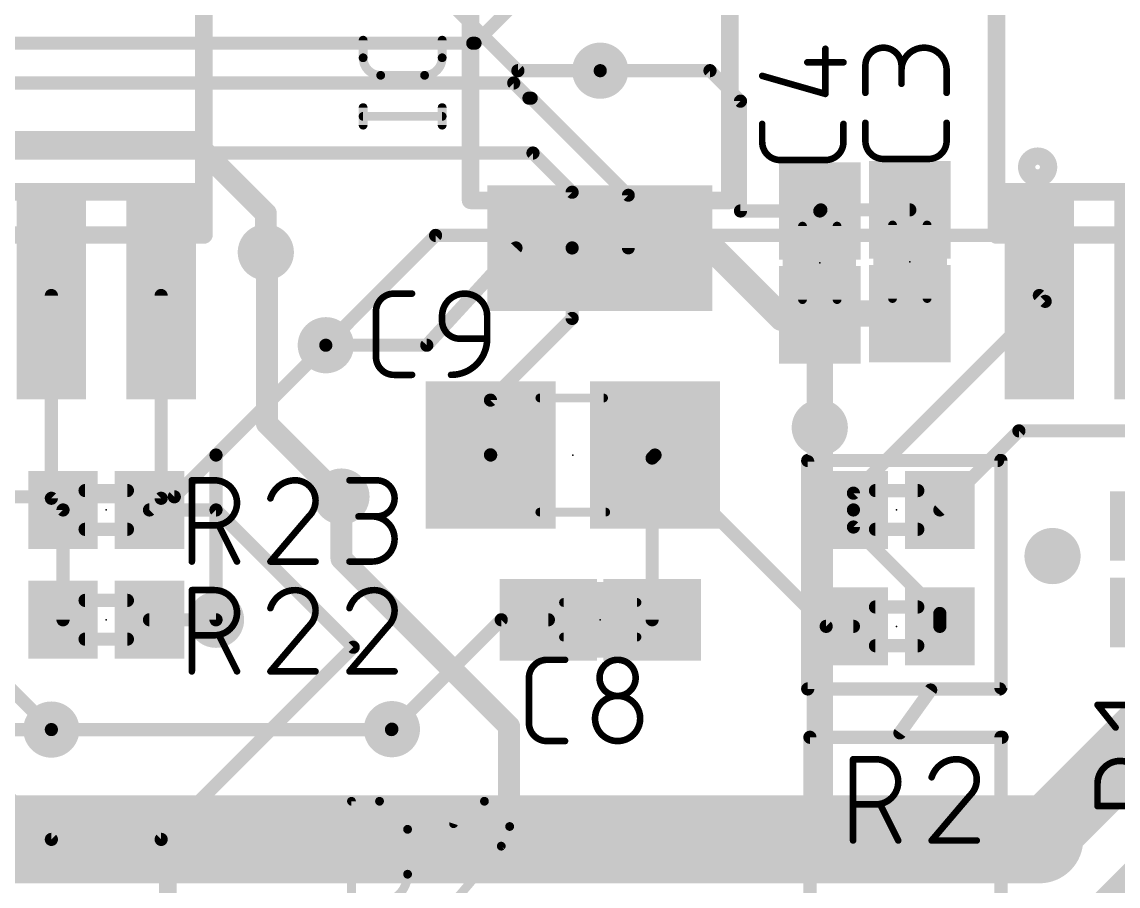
# Model space of a CAD drawing. Extents: x -2.3 to 95.2, y -2.6 to 57.4.
# Drawn here: x 27.6 to 40.28, y 5.81 to 15.8 of the extents above; entities that cross this region are included whole.
import ezdxf

# ---------------------------------------------------------------- set-up
doc = ezdxf.new("R2010")
doc.units = 0
for name, color, linetype in [('1', 12, 'CONTINUOUS'), ('16', 132, 'CONTINUOUS'), ('18', 110, 'CONTINUOUS'), ('21', 253, 'CONTINUOUS'), ('23', 53, 'CONTINUOUS'), ('25', 253, 'CONTINUOUS'), ('29', 253, 'CONTINUOUS'), ('51', 253, 'CONTINUOUS')]:
    doc.layers.add(name, color=color, linetype=linetype)

# ---------------------------------------------------------------- blocks, each defined once
blk = doc.blocks.new('RECT')
blk.add_solid([(-0.5, -0.5), (0.5, -0.5), (-0.5, 0.5), (0.5, 0.5)])
blk = doc.blocks.new('ROUNDV')
at = {"const_width": 0.5}
blk.add_lwpolyline([(0, -0.25, 1), (0, 0.25, 1), (0, -0.25)], format="xyb", dxfattribs=at)

msp = doc.modelspace()

# ---------------------------------------------------------------- linework, layer by layer
at = {"layer": '1'}
for points, const_width in [([(32.8421, 15.5575), (33.965, 16.6804)], 0.15), ([(19.685, 15.5575), (32.8141, 15.5575)], 0.1524), ([(32.8141, 15.5575), (32.8421, 15.5575)], 0.15), ([(34.29, 15.24), (35.56, 15.24)], 0.1524), ([(35.56, 15.24), (35.9125, 14.8875)], 0.1524), ([(33.2891, 15.0975), (20.1775, 15.0975)], 0.1524), ([(33.2891, 15.0975), (33.4641, 14.9225)], 0.1524), ([(33.4641, 14.9225), (33.4921, 14.9225)], 0.15), ([(33.4921, 14.9225), (34.615, 13.7996)], 0.15), ([(35.9125, 14.8875), (35.9125, 13.6175)], 0.1524), ([(33.5118, 14.2875), (26.9875, 14.2875)], 0.1524), ([(33.965, 13.8343), (33.5118, 14.2875)], 0.1524), ([(33.965, 13.19), (33.965, 13.8343)], 0.1524), ([(34.615, 13.7996), (34.615, 13.19)], 0.15), ([(36.83, 13.6175), (36.8427, 13.6302)], 0.1524), ([(36.8427, 13.6302), (37.8714, 13.6302)], 0.1524), ([(35.9125, 13.6175), (36.83, 13.6175)], 0.1524), ([(35.265, 13.19), (35.5825, 13.19)], 0.3048), ([(36.39, 12.3825), (35.5825, 13.19)], 0.3048), ([(30.4211, 13.1398), (30.434, 13.1269)], 0.254), ([(30.434, 13.1269), (30.434, 11.1579)], 0.254), ([(33.315, 13.19), (32.2834, 12.065)], 0.1524), ([(33.965, 13.19), (33.965, 12.375)], 0.1524), ([(27.94, 10.295), (27.94, 12.64)], 0.1524), ([(29.21, 12.64), (29.21, 10.295)], 0.1524), ([(39.4375, 12.5725), (39.37, 12.64)], 0.1524), ([(36.795, 12.3825), (36.83, 12.4175)], 0.3048), ([(36.83, 12.4175), (36.8427, 12.4302)], 0.3048), ([(36.83, 12.4175), (36.83, 11.1125)], 0.3048), ([(36.8427, 12.4302), (37.8714, 12.4302)], 0.3048), ([(37.219, 10.354), (39.4375, 12.5725)], 0.1524), ([(33.965, 12.375), (33.02, 11.43)], 0.1524), ([(36.39, 12.3825), (36.795, 12.3825)], 0.3048), ([(32.2834, 12.065), (31.115, 12.065)], 0.1524), ([(33.02, 11.43), (33.02, 10.7975)], 0.1524), ([(31.2771, 10.3148), (30.434, 11.1579)], 0.254), ([(38.219, 10.16), (39.1334, 11.0744)], 0.1524), ([(39.1334, 11.0744), (40.64, 11.0744)], 0.1524), ([(33.02, 10.7975), (33.0225, 10.795)], 0.1524), ([(34.89, 10.76), (34.9237, 10.7938)], 0.1524), ([(34.89, 8.89), (34.89, 10.76)], 0.1524), ([(34.9237, 10.7938), (34.9225, 10.795)], 0.1524), ([(36.9037, 8.8138), (34.9237, 10.7938)], 0.1524), ([(31.2961, 10.3148), (31.2771, 10.3148)], 0.254), ([(37.219, 10.16), (37.219, 10.354)], 0.1524), ([(28.075, 10.16), (27.94, 10.295)], 0.1524), ([(29.21, 10.295), (29.075, 10.16)], 0.1524), ([(28.075, 8.89), (28.075, 10.16)], 0.1524), ([(29.075, 10.16), (29.845, 10.16)], 0.1524), ([(29.845, 10.16), (31.4325, 8.5725)], 0.1524), ([(37.219, 9.9626), (37.219, 10.16)], 0.1524), ([(38.219, 8.9626), (37.219, 9.9626)], 0.1524), ([(38.219, 8.8138), (38.219, 8.9626)], 0.1524), ([(29.075, 8.89), (29.845, 8.89)], 0.1524), ([(31.8796, 7.6248), (33.1448, 8.89)], 0.1524), ([(33.1448, 8.89), (33.69, 8.89)], 0.1524), ([(37.219, 8.8138), (36.9037, 8.8138)], 0.1524), ([(31.4325, 8.5725), (29.21, 6.35)], 0.1524), ([(27.94, 6.35), (26.7462, 7.5438)], 0.1524), ([(27.94, 7.62), (27.305, 7.62)], 0.1524), ([(29.21, 6.35), (27.94, 6.35)], 0.1524)]:
    msp.add_lwpolyline(points, dxfattribs=dict(at, const_width=const_width))
for points, const_width in [([(32.8141, 15.595, 1), (32.8141, 15.52)], 0.075), ([(32.8156, 15.584, 1), (32.8686, 15.531)], 0.075), ([(32.8141, 15.5194, 1), (32.8141, 15.5956)], 0.0762), ([(32.8421, 15.52, 1), (32.8421, 15.595)], 0.075), ([(34.29, 15.2781, 1), (34.29, 15.2019)], 0.0762), ([(35.5869, 15.2669, 1), (35.5331, 15.2131)], 0.0762), ([(35.56, 15.2019, 1), (35.56, 15.2781)], 0.0762), ([(33.3161, 15.1244, 1), (33.2622, 15.0706)], 0.0762), ([(33.2891, 15.0594, 1), (33.2891, 15.1356)], 0.0762), ([(33.4641, 14.96, 1), (33.4641, 14.885)], 0.075), ([(33.4372, 14.8956, 1), (33.4911, 14.9494)], 0.0762), ([(33.5186, 14.949, 1), (33.4656, 14.896)], 0.075), ([(33.4921, 14.885, 1), (33.4921, 14.96)], 0.075), ([(35.9506, 14.8875, 1), (35.8744, 14.8875)], 0.0762), ([(35.8856, 14.8606, 1), (35.9394, 14.9144)], 0.0762), ([(33.5388, 14.3144, 1), (33.4849, 14.2606)], 0.0762), ([(33.5118, 14.2494, 1), (33.5118, 14.3256)], 0.0762), ([(34.0031, 13.8343, 1), (33.9269, 13.8343)], 0.0762), ([(33.9381, 13.8074, 1), (33.9919, 13.8613)], 0.0762), ([(34.6525, 13.7996, 1), (34.5775, 13.7996)], 0.075), ([(34.5885, 13.7731, 1), (34.6415, 13.8261)], 0.075), ([(36.8427, 13.6683, 1), (36.8427, 13.5921)], 0.0762), ([(36.8696, 13.6033, 1), (36.8158, 13.6571)], 0.0762), ([(37.8714, 13.5921, 1), (37.8714, 13.6683)], 0.0762), ([(35.9125, 13.6556, 1), (35.9125, 13.5794)], 0.0762), ([(35.8744, 13.6175, 1), (35.9506, 13.6175)], 0.0762), ([(36.8031, 13.6444, 1), (36.8569, 13.5906)], 0.0762), ([(36.83, 13.5794, 1), (36.83, 13.6556)], 0.0762), ([(35.265, 13.2662, 1), (35.265, 13.1138)], 0.1524), ([(35.6364, 13.2439, 1), (35.5286, 13.1361)], 0.1524), ([(35.5825, 13.1138, 1), (35.5825, 13.2662)], 0.1524), ([(30.466, 13.1847, 1), (30.3762, 13.0949)], 0.127), ([(30.4975, 13.1269, 1), (30.3705, 13.1269)], 0.127), ([(30.3891, 13.082, 1), (30.4789, 13.1718)], 0.127), ([(33.3431, 13.1643, 1), (33.2869, 13.2157)], 0.0762), ([(34.0031, 13.19, 1), (33.9269, 13.19)], 0.0762), ([(33.9269, 13.19, 1), (34.0031, 13.19)], 0.0762), ([(34.5775, 13.19, 1), (34.6525, 13.19)], 0.075), ([(27.9781, 12.64, 1), (27.9019, 12.64)], 0.0762), ([(29.2481, 12.64, 1), (29.1719, 12.64)], 0.0762), ([(39.3969, 12.6669, 1), (39.3431, 12.6131)], 0.0762), ([(36.9062, 12.4175, 1), (36.7538, 12.4175)], 0.1524), ([(36.8427, 12.5064, 1), (36.8427, 12.354)], 0.1524), ([(36.8839, 12.3636, 1), (36.7761, 12.4714)], 0.1524), ([(36.8966, 12.3763, 1), (36.7888, 12.4841)], 0.1524), ([(37.8714, 12.354, 1), (37.8714, 12.5064)], 0.1524), ([(39.4644, 12.5456, 1), (39.4106, 12.5994)], 0.0762), ([(39.4106, 12.5456, 1), (39.4644, 12.5994)], 0.0762), ([(33.9919, 12.3481, 1), (33.9381, 12.4019)], 0.0762), ([(36.39, 12.4587, 1), (36.39, 12.3063)], 0.1524), ([(36.3361, 12.3286, 1), (36.4439, 12.4364)], 0.1524), ([(36.7411, 12.4364, 1), (36.8489, 12.3286)], 0.1524), ([(36.7761, 12.4714, 1), (36.8839, 12.3636)], 0.1524), ([(36.795, 12.3063, 1), (36.795, 12.4587)], 0.1524), ([(33.9269, 12.375, 1), (34.0031, 12.375)], 0.0762), ([(31.115, 12.1031, 1), (31.115, 12.0269)], 0.0762), ([(32.2553, 12.0907, 1), (32.3115, 12.0393)], 0.0762), ([(32.2834, 12.0269, 1), (32.2834, 12.1031)], 0.0762), ([(33.0581, 11.43, 1), (32.9819, 11.43)], 0.0762), ([(32.9931, 11.4569, 1), (33.0469, 11.4031)], 0.0762), ([(30.4789, 11.2028, 1), (30.3891, 11.113)], 0.127), ([(30.3705, 11.1579, 1), (30.4975, 11.1579)], 0.127), ([(36.7538, 11.1125, 1), (36.9062, 11.1125)], 0.1524), ([(39.1334, 11.1125, 1), (39.1334, 11.0363)], 0.0762), ([(39.1603, 11.0475, 1), (39.1065, 11.1013)], 0.0762), ([(32.9819, 10.7975, 1), (33.0581, 10.7975)], 0.0762), ([(33.0469, 10.8244, 1), (32.9931, 10.7706)], 0.0762), ([(32.9956, 10.7681, 1), (33.0494, 10.8219)], 0.0762), ([(34.9281, 10.76, 1), (34.8519, 10.76)], 0.0762), ([(34.8631, 10.7869, 1), (34.9169, 10.7331)], 0.0762), ([(34.9494, 10.8219, 1), (34.8956, 10.7681)], 0.0762), ([(34.9507, 10.8207, 1), (34.8968, 10.7668)], 0.0762), ([(34.9507, 10.7668, 1), (34.8968, 10.8207)], 0.0762), ([(34.8968, 10.7668, 1), (34.9507, 10.8207)], 0.0762), ([(31.2771, 10.3783, 1), (31.2771, 10.2513)], 0.127), ([(31.2322, 10.2699, 1), (31.322, 10.3597)], 0.127), ([(31.2961, 10.2513, 1), (31.2961, 10.3783)], 0.127), ([(37.2571, 10.354, 1), (37.1809, 10.354)], 0.0762), ([(37.1921, 10.3809, 1), (37.2459, 10.3271)], 0.0762), ([(27.9019, 10.295, 1), (27.9781, 10.295)], 0.0762), ([(27.9669, 10.3219, 1), (27.9131, 10.2681)], 0.0762), ([(29.1719, 10.295, 1), (29.2481, 10.295)], 0.0762), ([(29.2369, 10.2681, 1), (29.1831, 10.3219)], 0.0762), ([(28.1131, 10.16, 1), (28.0369, 10.16)], 0.0762), ([(28.0481, 10.1331, 1), (28.1019, 10.1869)], 0.0762), ([(29.075, 10.1981, 1), (29.075, 10.1219)], 0.0762), ([(29.0481, 10.1869, 1), (29.1019, 10.1331)], 0.0762), ([(29.8719, 10.1869, 1), (29.8181, 10.1331)], 0.0762), ([(29.845, 10.1219, 1), (29.845, 10.1981)], 0.0762), ([(37.2571, 10.16, 1), (37.1809, 10.16)], 0.0762), ([(37.1809, 10.16, 1), (37.2571, 10.16)], 0.0762), ([(38.1921, 10.1869, 1), (38.2459, 10.1331)], 0.0762), ([(37.2459, 9.9895, 1), (37.1921, 9.9356)], 0.0762), ([(37.1809, 9.9626, 1), (37.2571, 9.9626)], 0.0762), ([(38.2571, 8.9626, 1), (38.1809, 8.9626)], 0.0762), ([(38.1921, 8.9356, 1), (38.2459, 8.9895)], 0.0762), ([(28.0369, 8.89, 1), (28.1131, 8.89)], 0.0762), ([(29.075, 8.9281, 1), (29.075, 8.8519)], 0.0762), ([(29.845, 8.8519, 1), (29.845, 8.9281)], 0.0762), ([(33.1448, 8.9281, 1), (33.1448, 8.8519)], 0.0762), ([(33.1717, 8.8631, 1), (33.1178, 8.9169)], 0.0762), ([(33.69, 8.8519, 1), (33.69, 8.9281)], 0.0762), ([(34.8519, 8.89, 1), (34.9281, 8.89)], 0.0762), ([(36.9037, 8.8519, 1), (36.9037, 8.7757)], 0.0762), ([(36.8768, 8.7869, 1), (36.9306, 8.8407)], 0.0762), ([(37.219, 8.7757, 1), (37.219, 8.8519)], 0.0762), ([(38.1809, 8.8138, 1), (38.2571, 8.8138)], 0.0762), ([(31.4594, 8.5456, 1), (31.4056, 8.5994)], 0.0762), ([(31.4056, 8.5456, 1), (31.4594, 8.5994)], 0.0762), ([(27.94, 7.5819, 1), (27.94, 7.6581)], 0.0762), ([(31.8526, 7.6517, 1), (31.9065, 7.5979)], 0.0762), ([(27.94, 6.3881, 1), (27.94, 6.3119)], 0.0762), ([(27.9131, 6.3231, 1), (27.9669, 6.3769)], 0.0762), ([(29.1831, 6.3769, 1), (29.2369, 6.3231)], 0.0762), ([(29.21, 6.3119, 1), (29.21, 6.3881)], 0.0762)]:
    msp.add_lwpolyline(points, format="xyb", dxfattribs=dict(at, const_width=const_width))
at = {"layer": '16'}
for points, const_width in [([(33.3375, 15.24), (31.75, 16.8275)], 0.1524), ([(34.29, 15.24), (33.3375, 15.24)], 0.1524), ([(25.3961, 14.4148), (29.5961, 14.4148)], 0.254), ([(30.4211, 13.5898), (29.5961, 14.4148)], 0.254), ([(30.4211, 13.5898), (30.4211, 13.1398)], 0.254), ([(31.115, 12.065), (32.385, 13.335)], 0.1524), ([(42.545, 13.335), (32.385, 13.335)], 0.1524), ([(29.845, 10.795), (31.115, 12.065)], 0.1524), ([(36.83, 11.1125), (36.83, 6.35)], 0.3048), ([(29.3624, 10.3124), (29.845, 10.795)], 0.1524), ([(29.845, 8.89), (29.845, 10.795)], 0.1524), ([(31.2961, 9.5964), (31.2961, 10.3148)], 0.254), ([(12.3698, 10.3124), (29.3624, 10.3124)], 0.1524), ([(39.0398, 4.572), (44.5008, 10.033)], 0.254), ([(39.37, 6.35), (42.5498, 9.5298)], 0.8128), ([(33.2356, 7.6569), (31.2961, 9.5964)], 0.254), ([(27.4574, 8.1026), (27.94, 7.62)], 0.1524), ([(33.2356, 6.35), (33.2356, 7.6569)], 0.254), ([(27.94, 7.62), (31.8748, 7.62)], 0.1524), ([(31.8748, 7.62), (31.8796, 7.6248)], 0.1524), ([(11.684, 6.35), (29.3116, 6.35)], 1.016), ([(29.3116, 6.35), (33.2356, 6.35)], 1.016), ([(33.2356, 6.35), (36.83, 6.35)], 1.016), ([(39.37, 6.35), (36.83, 6.35)], 1.016), ([(29.2862, 6.3246), (29.3116, 6.35)], 0.2032), ([(29.2862, 4.572), (29.2862, 6.3246)], 0.2032)]:
    msp.add_lwpolyline(points, dxfattribs=dict(at, const_width=const_width))
for points, const_width in [([(33.3375, 15.2781, 1), (33.3375, 15.2019)], 0.0762), ([(33.3106, 15.2131, 1), (33.3644, 15.2669)], 0.0762), ([(34.29, 15.2019, 1), (34.29, 15.2781)], 0.0762), ([(29.641, 14.4597, 1), (29.5512, 14.3699)], 0.127), ([(29.5961, 14.3513, 1), (29.5961, 14.4783)], 0.127), ([(30.4846, 13.5898, 1), (30.3576, 13.5898)], 0.127), ([(30.3762, 13.5449, 1), (30.466, 13.6347)], 0.127), ([(32.385, 13.3731, 1), (32.385, 13.2969)], 0.0762), ([(32.4119, 13.3081, 1), (32.3581, 13.3619)], 0.0762), ([(30.3576, 13.1398, 1), (30.4846, 13.1398)], 0.127), ([(31.0881, 12.0919, 1), (31.1419, 12.0381)], 0.0762), ([(31.1419, 12.0381, 1), (31.0881, 12.0919)], 0.0762), ([(36.9062, 11.1125, 1), (36.7538, 11.1125)], 0.1524), ([(29.8831, 10.795, 1), (29.8069, 10.795)], 0.0762), ([(29.8181, 10.8219, 1), (29.8719, 10.7681)], 0.0762), ([(29.8719, 10.7681, 1), (29.8181, 10.8219)], 0.0762), ([(31.3596, 10.3148, 1), (31.2326, 10.3148)], 0.127), ([(29.3355, 10.3393, 1), (29.3893, 10.2855)], 0.0762), ([(29.3624, 10.2743, 1), (29.3624, 10.3505)], 0.0762), ([(31.341, 9.6413, 1), (31.2512, 9.5515)], 0.127), ([(31.2326, 9.5964, 1), (31.3596, 9.5964)], 0.127), ([(29.8069, 8.89, 1), (29.8831, 8.89)], 0.0762), ([(33.2991, 7.6569, 1), (33.1721, 7.6569)], 0.127), ([(33.1907, 7.612, 1), (33.2805, 7.7018)], 0.127), ([(27.94, 7.6581, 1), (27.94, 7.5819)], 0.0762), ([(27.9131, 7.5931, 1), (27.9669, 7.6469)], 0.0762), ([(31.8478, 7.6469, 1), (31.9017, 7.5931)], 0.0762), ([(31.9065, 7.5979, 1), (31.8526, 7.6517)], 0.0762), ([(31.8748, 7.5819, 1), (31.8748, 7.6581)], 0.0762), ([(29.3116, 6.604, 1), (29.3116, 6.096)], 0.508), ([(29.3116, 6.096, 1), (29.3116, 6.604)], 0.508), ([(33.2356, 6.604, 1), (33.2356, 6.096)], 0.508), ([(33.2356, 6.096, 1), (33.2356, 6.604)], 0.508), ([(36.83, 6.604, 1), (36.83, 6.096)], 0.508), ([(36.83, 6.096, 1), (36.83, 6.604)], 0.508), ([(39.37, 6.096, 1), (39.37, 6.604)], 0.508), ([(39.2263, 6.4937, 1), (39.5137, 6.2063)], 0.4064), ([(29.337, 6.3246, 1), (29.2354, 6.3246)], 0.1016), ([(29.2503, 6.3605, 1), (29.3221, 6.2887)], 0.1016), ([(29.3475, 6.3141, 1), (29.2757, 6.3859)], 0.1016), ([(33.1721, 6.35, 1), (33.2991, 6.35)], 0.127), ([(36.7538, 6.35, 1), (36.9062, 6.35)], 0.1524)]:
    msp.add_lwpolyline(points, format="xyb", dxfattribs=dict(at, const_width=const_width))
at = {"layer": '21', "const_width": 0.2032}
for points in [[(29.705, 17.14), (29.705, 13.84)], [(38.875, 13.84), (38.875, 17.14)], [(32.79, 16.74), (32.79, 13.74)], [(35.79, 13.74), (35.79, 16.74)], [(29.705, 13.84), (29.705, 13.34)], [(38.875, 13.34), (38.875, 13.84)]]:
    msp.add_lwpolyline(points, dxfattribs=at)
at = {"layer": '21', "const_width": 0.1016}
for points in [[(29.7558, 13.84, 1), (29.6542, 13.84)], [(29.6542, 13.84, 1), (29.7558, 13.84)], [(38.9258, 13.84, 1), (38.8242, 13.84)], [(38.8242, 13.84, 1), (38.9258, 13.84)], [(32.7392, 13.74, 1), (32.8408, 13.74)], [(35.7392, 13.74, 1), (35.8408, 13.74)], [(29.6542, 13.34, 1), (29.7558, 13.34)], [(38.8242, 13.34, 1), (38.9258, 13.34)]]:
    msp.add_lwpolyline(points, format="xyb", dxfattribs=at)
at = {"layer": '23'}
for p in [(34.29, 15.24), (36.83, 13.0175), (37.8714, 13.0302), (33.9725, 10.795), (28.575, 10.16), (37.719, 10.16), (28.575, 8.89), (34.29, 8.89), (37.719, 8.8138)]:
    msp.add_point(p, dxfattribs=at)
at = {"layer": '25'}
for points, const_width in [([(31.5468, 15.3894), (31.5468, 15.5926)], 0.1016), ([(32.4612, 15.5926), (32.4612, 15.3894)], 0.1016), ([(36.8947, 14.9712), (36.8947, 15.4933)], 0.0762), ([(36.6858, 15.3366), (37.1035, 15.3366)], 0.0762), ([(32.258, 15.1862), (31.75, 15.1862)], 0.1016), ([(36.1637, 15.18), (36.8947, 14.9712)], 0.0762), ([(37.3575, 14.9839), (37.3575, 15.2971)], 0.0762), ([(37.7752, 15.2971), (37.7752, 15.0883)], 0.0762), ([(38.2973, 14.9839), (38.2973, 15.2449)], 0.0762), ([(31.5468, 14.6101), (31.5468, 14.8133)], 0.1016), ([(32.4612, 14.6101), (32.4612, 14.8133)], 0.1016), ([(31.5468, 14.7117), (32.4612, 14.7117)], 0.1016), ([(36.1637, 14.4154), (36.1637, 14.6243)], 0.0762), ([(37.1035, 14.6243), (37.1035, 14.4154)], 0.0762), ([(37.3575, 14.4281), (37.3575, 14.637)], 0.0762), ([(38.2973, 14.637), (38.2973, 14.4281)], 0.0762), ([(36.8947, 14.2066), (36.3725, 14.2066)], 0.0762), ([(38.0885, 14.2193), (37.5663, 14.2193)], 0.0762), ([(31.9041, 12.6619), (32.1129, 12.6619)], 0.0762), ([(31.6952, 11.9309), (31.6952, 12.4531)], 0.0762), ([(32.4598, 12.3486), (32.4598, 12.4008)], 0.0762), ([(32.9819, 12.4008), (32.9819, 12.1398)], 0.0762), ([(32.9819, 12.1398), (32.6686, 12.1398)], 0.0762), ([(32.1129, 11.7221), (31.9041, 11.7221)], 0.0762), ([(36.6903, 10.7315), (38.8874, 10.7315)], 0.1524), ([(36.6903, 10.7188), (36.6903, 8.0899)], 0.1524), ([(38.9255, 8.1026), (38.9255, 10.7315)], 0.1524), ([(29.5656, 9.5631), (29.5656, 10.5029)], 0.0762), ([(29.5656, 10.5029), (29.8267, 10.5029)], 0.0762), ([(31.3887, 10.5029), (31.702, 10.5029)], 0.0762), ([(29.8267, 9.9808), (29.5656, 9.9808)], 0.0762), ([(30.0877, 9.5631), (29.8789, 9.9808)], 0.0762), ([(30.9181, 10.0852), (30.4743, 9.5631)], 0.0762), ([(31.702, 10.0852), (31.4931, 10.0852)], 0.0762), ([(30.4743, 9.5631), (30.9964, 9.5631)], 0.0762), ([(31.3887, 9.5631), (31.6497, 9.5631)], 0.0762), ([(29.5656, 8.2931), (29.5656, 9.2329)], 0.0762), ([(29.5656, 9.2329), (29.8267, 9.2329)], 0.0762), ([(30.9181, 8.8152), (30.4743, 8.2931)], 0.0762), ([(31.8325, 8.8152), (31.3887, 8.2931)], 0.0762), ([(29.8267, 8.7108), (29.5656, 8.7108)], 0.0762), ([(30.0877, 8.2931), (29.8789, 8.7108)], 0.0762), ([(33.6741, 8.4269), (33.8829, 8.4269)], 0.0762), ([(30.4743, 8.2931), (30.9964, 8.2931)], 0.0762), ([(31.3887, 8.2931), (31.9108, 8.2931)], 0.0762), ([(33.4652, 7.6959), (33.4652, 8.2181)], 0.0762), ([(38.9128, 8.0899), (36.6903, 8.0899)], 0.1524), ([(38.1127, 8.0772), (37.7571, 7.5819)], 0.1524), ([(40.2519, 7.644), (40.0431, 7.905)], 0.0762), ([(40.0431, 7.905), (40.9829, 7.905)], 0.0762), ([(33.8829, 7.4871), (33.6741, 7.4871)], 0.0762), ([(36.7157, 4.4704), (36.7157, 7.5311)], 0.1524), ([(36.7157, 7.5311), (38.9382, 7.5311)], 0.1524), ([(38.9255, 4.4704), (38.9255, 7.5311)], 0.1524), ([(37.2153, 6.3373), (37.2153, 7.2771)], 0.0762), ([(37.2153, 7.2771), (37.4764, 7.2771)], 0.0762), ([(40.0431, 6.7353), (40.0431, 6.9964)], 0.0762), ([(38.5678, 6.8594), (38.124, 6.3373)], 0.0762), ([(31.412, 5.6228), (31.412, 6.7912)], 0.1016), ([(31.412, 6.7912), (31.7366, 6.7912)], 0.1016), ([(37.4764, 6.755), (37.2153, 6.755)], 0.0762), ([(37.7374, 6.3373), (37.5286, 6.755)], 0.0762), ([(40.9829, 6.7353), (40.0431, 6.7353)], 0.0762), ([(32.0611, 6.4666), (32.0611, 5.9474)], 0.1016), ([(38.124, 6.3373), (38.6461, 6.3373)], 0.0762), ([(33.1448, 6.2719), (32.5931, 5.6228)], 0.1016)]:
    msp.add_lwpolyline(points, dxfattribs=dict(at, const_width=const_width))
for points, const_width in [([(31.5722, 15.5926, 1), (31.5214, 15.5926)], 0.0508), ([(32.4866, 15.5926, 1), (32.4358, 15.5926)], 0.0508), ([(36.9137, 15.4933, 1), (36.8756, 15.4933)], 0.0381), ([(37.7752, 15.2971, 1), (37.3575, 15.2971)], 0.0762), ([(38.2973, 15.2449, 1), (37.7752, 15.2449)], 0.0762), ([(31.5468, 15.3894, 0.4142), (31.75, 15.1862)], 0.1016), ([(31.5722, 15.3894, 1), (31.5214, 15.3894)], 0.0508), ([(31.5214, 15.3894, 1), (31.5722, 15.3894)], 0.0508), ([(32.258, 15.1862, 0.4142), (32.4612, 15.3894)], 0.1016), ([(32.4866, 15.3894, 1), (32.4358, 15.3894)], 0.0508), ([(32.4358, 15.3894, 1), (32.4866, 15.3894)], 0.0508), ([(36.6858, 15.3557, 1), (36.6858, 15.3176)], 0.0381), ([(37.1035, 15.3176, 1), (37.1035, 15.3557)], 0.0381), ([(31.75, 15.2116, 1), (31.75, 15.1608)], 0.0508), ([(31.75, 15.1608, 1), (31.75, 15.2116)], 0.0508), ([(32.258, 15.2116, 1), (32.258, 15.1608)], 0.0508), ([(32.258, 15.1608, 1), (32.258, 15.2116)], 0.0508), ([(36.1689, 15.1983, 1), (36.1585, 15.1617)], 0.0381), ([(37.3766, 15.2971, 1), (37.3385, 15.2971)], 0.0381), ([(37.3385, 15.2971, 1), (37.3766, 15.2971)], 0.0381), ([(37.7942, 15.2971, 1), (37.7561, 15.2971)], 0.0381), ([(37.7561, 15.2971, 1), (37.7942, 15.2971)], 0.0381), ([(37.7561, 15.2449, 1), (37.7942, 15.2449)], 0.0381), ([(38.3163, 15.2449, 1), (38.2782, 15.2449)], 0.0381), ([(38.2782, 15.2449, 1), (38.3163, 15.2449)], 0.0381), ([(37.7561, 15.0883, 1), (37.7942, 15.0883)], 0.0381), ([(36.8756, 14.9712, 1), (36.9137, 14.9712)], 0.0381), ([(36.8894, 14.9529, 1), (36.8999, 14.9895)], 0.0381), ([(37.3385, 14.9839, 1), (37.3766, 14.9839)], 0.0381), ([(38.2782, 14.9839, 1), (38.3163, 14.9839)], 0.0381), ([(31.5722, 14.8133, 1), (31.5214, 14.8133)], 0.0508), ([(32.4866, 14.8133, 1), (32.4358, 14.8133)], 0.0508), ([(31.5468, 14.7371, 1), (31.5468, 14.6863)], 0.0508), ([(32.4612, 14.6863, 1), (32.4612, 14.7371)], 0.0508), ([(31.5214, 14.6101, 1), (31.5722, 14.6101)], 0.0508), ([(32.4358, 14.6101, 1), (32.4866, 14.6101)], 0.0508), ([(36.1827, 14.6243, 1), (36.1446, 14.6243)], 0.0381), ([(37.1226, 14.6243, 1), (37.0845, 14.6243)], 0.0381), ([(37.3766, 14.637, 1), (37.3385, 14.637)], 0.0381), ([(38.3163, 14.637, 1), (38.2782, 14.637)], 0.0381), ([(37.3575, 14.4281, 0.4142), (37.5663, 14.2193)], 0.0762), ([(37.3765, 14.4281, 1), (37.3384, 14.4281)], 0.0381), ([(38.0885, 14.2193, 0.4142), (38.2973, 14.4281)], 0.0762), ([(38.3163, 14.4281, 1), (38.2782, 14.4281)], 0.0381), ([(36.1827, 14.4154, 1), (36.1446, 14.4154)], 0.0381), ([(36.1446, 14.4154, 1), (36.1827, 14.4154)], 0.0381), ([(36.1637, 14.4154, 0.4142), (36.3725, 14.2066)], 0.0762), ([(36.8947, 14.2066, 0.4142), (37.1035, 14.4154)], 0.0762), ([(37.1226, 14.4154, 1), (37.0845, 14.4154)], 0.0381), ([(37.0845, 14.4154, 1), (37.1226, 14.4154)], 0.0381), ([(37.3385, 14.4281, 1), (37.3766, 14.4281)], 0.0381), ([(38.2782, 14.4281, 1), (38.3163, 14.4281)], 0.0381), ([(39.35, 14.025, 1), (39.35, 14.225, 1), (39.35, 14.025)], 0.254), ([(36.3725, 14.2256, 1), (36.3725, 14.1875)], 0.0381), ([(36.3725, 14.1875, 1), (36.3725, 14.2256)], 0.0381), ([(36.8947, 14.2256, 1), (36.8947, 14.1875)], 0.0381), ([(36.8947, 14.1875, 1), (36.8947, 14.2256)], 0.0381), ([(37.5663, 14.2384, 1), (37.5663, 14.2003)], 0.0381), ([(37.5663, 14.2003, 1), (37.5663, 14.2384)], 0.0381), ([(38.0885, 14.2384, 1), (38.0885, 14.2003)], 0.0381), ([(38.0885, 14.2003, 1), (38.0885, 14.2384)], 0.0381), ([(31.9041, 12.6619, 0.4142), (31.6952, 12.4531)], 0.0762), ([(31.9041, 12.681, 1), (31.9041, 12.6429)], 0.0381), ([(31.9041, 12.6429, 1), (31.9041, 12.6809)], 0.0381), ([(32.1129, 12.6429, 1), (32.1129, 12.681)], 0.0381), ([(32.9819, 12.4008, 1), (32.4598, 12.4008)], 0.0762), ([(31.7143, 12.4531, 1), (31.6762, 12.4531)], 0.0381), ([(31.6762, 12.4531, 1), (31.7143, 12.4531)], 0.0381), ([(32.4788, 12.4008, 1), (32.4407, 12.4008)], 0.0381), ([(33.001, 12.4008, 1), (32.9629, 12.4008)], 0.0381), ([(32.4407, 12.4008, 1), (32.4788, 12.4008)], 0.0381), ([(32.4788, 12.3486, 1), (32.4407, 12.3486)], 0.0381), ([(32.4407, 12.3486, 1), (32.4788, 12.3486)], 0.0381), ([(32.4598, 12.3486, 0.4142), (32.6686, 12.1398)], 0.0762), ([(32.9628, 12.4008, 1), (33.0009, 12.4008)], 0.0381), ([(32.5642, 11.7221, 0.4142), (32.9819, 12.1398)], 0.0762), ([(32.6686, 12.1588, 1), (32.6686, 12.1207)], 0.0381), ([(32.6686, 12.1207, 1), (32.6686, 12.1588)], 0.0381), ([(33.001, 12.1398, 1), (32.9629, 12.1398)], 0.0381), ([(32.9819, 12.1207, 1), (32.9819, 12.1588)], 0.0381), ([(32.9629, 12.1398, 1), (33.001, 12.1398)], 0.0381), ([(31.6952, 11.9309, 0.4142), (31.9041, 11.7221)], 0.0762), ([(31.7143, 11.9309, 1), (31.6762, 11.9309)], 0.0381), ([(31.6762, 11.9309, 1), (31.7143, 11.9309)], 0.0381), ([(31.9041, 11.7412, 1), (31.9041, 11.7031)], 0.0381), ([(31.9041, 11.7031, 1), (31.9041, 11.7412)], 0.0381), ([(32.1129, 11.7031, 1), (32.1129, 11.7412)], 0.0381), ([(32.5642, 11.7412, 1), (32.5642, 11.7031)], 0.0381), ([(36.6903, 10.7696, 1), (36.6903, 10.6934)], 0.0762), ([(36.7284, 10.7188, 1), (36.6522, 10.7188)], 0.0762), ([(38.8874, 10.6934, 1), (38.8874, 10.7696)], 0.0762), ([(38.9636, 10.7315, 1), (38.8874, 10.7315)], 0.0762), ([(29.5656, 10.522, 1), (29.5656, 10.4839)], 0.0381), ([(29.5846, 10.5029, 1), (29.5465, 10.5029)], 0.0381), ([(29.8267, 10.522, 1), (29.8267, 10.4839)], 0.0381), ([(29.8267, 9.9808, 1), (29.8267, 10.5029)], 0.0762), ([(29.8267, 10.4839, 1), (29.8267, 10.522)], 0.0381), ([(30.7614, 10.5029, 0.3252), (30.4743, 10.2941)], 0.0762), ([(30.7614, 10.522, 1), (30.7614, 10.4839)], 0.0381), ([(30.9964, 10.268, 0.4142), (30.7614, 10.5029)], 0.0762), ([(30.7615, 10.4839, 1), (30.7614, 10.5219)], 0.0381), ([(31.3887, 10.522, 1), (31.3887, 10.4839)], 0.0381), ([(31.702, 10.522, 1), (31.702, 10.4839)], 0.0381), ([(31.702, 10.0852, 1), (31.702, 10.5029)], 0.0762), ([(31.702, 10.4839, 1), (31.702, 10.522)], 0.0381), ([(30.4562, 10.2999, 1), (30.4924, 10.2882)], 0.0381), ([(30.9181, 10.0852, 0.2052), (30.9964, 10.268)], 0.0762), ([(30.9774, 10.268, 1), (31.0155, 10.268)], 0.0381), ([(31.0154, 10.2679, 1), (30.9774, 10.268)], 0.0381), ([(29.5656, 9.9998, 1), (29.5656, 9.9617)], 0.0381), ([(29.8267, 9.9998, 1), (29.8267, 9.9617)], 0.0381), ([(29.8267, 9.9617, 1), (29.8267, 9.9998)], 0.0381), ([(29.8959, 9.9893, 1), (29.8618, 9.9723)], 0.0381), ([(30.9049, 10.099, 1), (30.9312, 10.0714)], 0.0381), ([(30.9326, 10.0729, 1), (30.9036, 10.0975)], 0.0381), ([(31.4931, 10.1043, 1), (31.4931, 10.0662)], 0.0381), ([(31.6497, 10.1043, 1), (31.6497, 10.0662)], 0.0381), ([(31.6497, 9.5631, 1), (31.6497, 10.0852)], 0.0762), ([(31.702, 10.1043, 1), (31.702, 10.0662)], 0.0381), ([(31.702, 10.0662, 1), (31.702, 10.1043)], 0.0381), ([(29.5465, 9.5631, 1), (29.5846, 9.5631)], 0.0381), ([(30.0707, 9.5546, 1), (30.1047, 9.5716)], 0.0381), ([(30.4743, 9.5822, 1), (30.4743, 9.5441)], 0.0381), ([(30.4598, 9.5754, 1), (30.4888, 9.5508)], 0.0381), ([(30.9964, 9.5441, 1), (30.9964, 9.5822)], 0.0381), ([(31.3887, 9.5822, 1), (31.3887, 9.5441)], 0.0381), ([(31.6497, 9.5822, 1), (31.6497, 9.5441)], 0.0381), ([(31.6497, 9.5441, 1), (31.6497, 9.5822)], 0.0381), ([(29.5656, 9.252, 1), (29.5656, 9.2139)], 0.0381), ([(29.5846, 9.2329, 1), (29.5465, 9.2329)], 0.0381), ([(29.8267, 9.252, 1), (29.8267, 9.2139)], 0.0381), ([(29.8267, 8.7108, 1), (29.8267, 9.2329)], 0.0762), ([(29.8267, 9.2139, 1), (29.8267, 9.252)], 0.0381), ([(30.7614, 9.2329, 0.3252), (30.4743, 9.0241)], 0.0762), ([(30.7614, 9.252, 1), (30.7614, 9.2139)], 0.0381), ([(30.9964, 8.998, 0.4142), (30.7614, 9.2329)], 0.0762), ([(30.7615, 9.2139, 1), (30.7614, 9.2519)], 0.0381), ([(31.6758, 9.2329, 0.3252), (31.3887, 9.0241)], 0.0762), ([(31.6758, 9.252, 1), (31.6758, 9.2139)], 0.0381), ([(31.9108, 8.998, 0.4142), (31.6758, 9.2329)], 0.0762), ([(31.6758, 9.2139, 1), (31.6758, 9.2519)], 0.0381), ([(30.4562, 9.0299, 1), (30.4924, 9.0182)], 0.0381), ([(30.9181, 8.8152, 0.2052), (30.9964, 8.998)], 0.0762), ([(30.9774, 8.998, 1), (31.0155, 8.998)], 0.0381), ([(31.0154, 8.9979, 1), (30.9774, 8.998)], 0.0381), ([(31.3706, 9.0299, 1), (31.4068, 9.0182)], 0.0381), ([(31.8325, 8.8152, 0.2052), (31.9108, 8.998)], 0.0762), ([(31.9298, 8.9979, 1), (31.8917, 8.998)], 0.0381), ([(31.8917, 8.998, 1), (31.9298, 8.998)], 0.0381), ([(30.9049, 8.829, 1), (30.9312, 8.8014)], 0.0381), ([(30.9326, 8.8029, 1), (30.9036, 8.8275)], 0.0381), ([(31.8193, 8.829, 1), (31.8456, 8.8014)], 0.0381), ([(31.847, 8.8029, 1), (31.818, 8.8275)], 0.0381), ([(29.5656, 8.7298, 1), (29.5656, 8.6917)], 0.0381), ([(29.8267, 8.7298, 1), (29.8267, 8.6917)], 0.0381), ([(29.8267, 8.6917, 1), (29.8267, 8.7298)], 0.0381), ([(29.8959, 8.7193, 1), (29.8618, 8.7023)], 0.0381), ([(33.6741, 8.4269, 0.4142), (33.4652, 8.2181)], 0.0762), ([(33.6741, 8.4459, 1), (33.6741, 8.4078)], 0.0381), ([(33.6741, 8.4079, 1), (33.6741, 8.4459)], 0.0381), ([(33.8829, 8.4078, 1), (33.8829, 8.4459)], 0.0381), ([(34.6997, 8.2181, 1), (34.282, 8.2181)], 0.0762), ([(29.5465, 8.2931, 1), (29.5846, 8.2931)], 0.0381), ([(30.0707, 8.2846, 1), (30.1047, 8.3016)], 0.0381), ([(30.4743, 8.3122, 1), (30.4743, 8.2741)], 0.0381), ([(30.4598, 8.3054, 1), (30.4888, 8.2808)], 0.0381), ([(30.9964, 8.2741, 1), (30.9964, 8.3122)], 0.0381), ([(31.3887, 8.3122, 1), (31.3887, 8.2741)], 0.0381), ([(31.3742, 8.3054, 1), (31.4032, 8.2808)], 0.0381), ([(31.9108, 8.2741, 1), (31.9108, 8.3122)], 0.0381), ([(33.4843, 8.2181, 1), (33.4462, 8.2181)], 0.0381), ([(34.282, 8.2181, 1), (34.6997, 8.2181)], 0.0762), ([(34.301, 8.2181, 1), (34.2629, 8.2181)], 0.0381), ([(34.7187, 8.2181, 1), (34.6806, 8.2181)], 0.0381), ([(33.4462, 8.2181, 1), (33.4843, 8.2181)], 0.0381), ([(34.263, 8.2181, 1), (34.3011, 8.2181)], 0.0381), ([(34.6806, 8.2181, 1), (34.7187, 8.2181)], 0.0381), ([(36.6903, 8.128, 1), (36.6903, 8.0518)], 0.0762), ([(36.6522, 8.0899, 1), (36.7284, 8.0899)], 0.0762), ([(38.1436, 8.055, 1), (38.0818, 8.0994)], 0.0762), ([(38.8874, 8.1026, 1), (38.9636, 8.1026)], 0.0762), ([(38.9128, 8.0518, 1), (38.9128, 8.128)], 0.0762), ([(34.7519, 7.7482, 1), (34.2298, 7.7482)], 0.0762), ([(40.0431, 7.9241, 1), (40.0431, 7.886)], 0.0381), ([(40.058, 7.9169, 1), (40.0282, 7.8931)], 0.0381), ([(34.2298, 7.7482, 1), (34.7519, 7.7482)], 0.0762), ([(34.2488, 7.7482, 1), (34.2107, 7.7482)], 0.0381), ([(34.2107, 7.7482, 1), (34.2488, 7.7482)], 0.0381), ([(34.7709, 7.7482, 1), (34.7328, 7.7482)], 0.0381), ([(34.7328, 7.7482, 1), (34.7709, 7.7482)], 0.0381), ([(33.4652, 7.6959, 0.4142), (33.6741, 7.4871)], 0.0762), ([(33.4843, 7.6959, 1), (33.4462, 7.6959)], 0.0381), ([(33.4462, 7.6959, 1), (33.4843, 7.6959)], 0.0381), ([(37.7262, 7.6041, 1), (37.788, 7.5597)], 0.0762), ([(40.2371, 7.6321, 1), (40.2668, 7.6559)], 0.0381), ([(33.6741, 7.5062, 1), (33.6741, 7.4681)], 0.0381), ([(33.6741, 7.4681, 1), (33.6741, 7.5062)], 0.0381), ([(33.8829, 7.4681, 1), (33.8829, 7.5062)], 0.0381), ([(36.7538, 7.5311, 1), (36.6776, 7.5311)], 0.0762), ([(36.7157, 7.5692, 1), (36.7157, 7.493)], 0.0762), ([(38.9636, 7.5311, 1), (38.8874, 7.5311)], 0.0762), ([(38.9382, 7.493, 1), (38.9382, 7.5692)], 0.0762), ([(37.2343, 7.2771, 1), (37.1962, 7.2771)], 0.0381), ([(37.2153, 7.2962, 1), (37.2153, 7.2581)], 0.0381), ([(37.4764, 6.755, 1), (37.4764, 7.2771)], 0.0762), ([(37.4764, 7.2962, 1), (37.4764, 7.2581)], 0.0381), ([(37.4764, 7.2581, 1), (37.4764, 7.2962)], 0.0381), ([(38.4111, 7.2771, 0.3252), (38.124, 7.0683)], 0.0762), ([(38.6461, 7.0422, 0.4142), (38.4111, 7.2771)], 0.0762), ([(38.4111, 7.2962, 1), (38.4111, 7.2581)], 0.0381), ([(38.4112, 7.2581, 1), (38.4111, 7.2961)], 0.0381), ([(40.5652, 6.9964, 1), (40.0431, 6.9964)], 0.0762), ([(38.1059, 7.0741, 1), (38.1421, 7.0624)], 0.0381), ([(38.5678, 6.8594, 0.2052), (38.6461, 7.0422)], 0.0762), ([(38.6271, 7.0422, 1), (38.6652, 7.0422)], 0.0381), ([(38.6651, 7.0421, 1), (38.6271, 7.0422)], 0.0381), ([(40.0622, 6.9964, 1), (40.0241, 6.9964)], 0.0381), ([(40.0241, 6.9964, 1), (40.0622, 6.9964)], 0.0381), ([(38.5546, 6.8732, 1), (38.5809, 6.8456)], 0.0381), ([(38.5823, 6.8471, 1), (38.5533, 6.8717)], 0.0381), ([(31.4374, 6.7912, 1), (31.3866, 6.7912)], 0.0508), ([(31.412, 6.8166, 1), (31.412, 6.7658)], 0.0508), ([(32.0611, 6.4666, 0.4142), (31.7366, 6.7912)], 0.1016), ([(31.7366, 6.8166, 1), (31.7366, 6.7658)], 0.0508), ([(31.7366, 6.7658, 1), (31.7366, 6.8166)], 0.0508), ([(32.9501, 6.7912, 0.3252), (32.5931, 6.5316)], 0.1016), ([(33.2422, 6.4991, 0.4142), (32.9501, 6.7912)], 0.1016), ([(32.9501, 6.8166, 1), (32.9501, 6.7658)], 0.0508), ([(32.9501, 6.7658, 1), (32.9501, 6.8166)], 0.0508), ([(37.2153, 6.774, 1), (37.2153, 6.7359)], 0.0381), ([(37.4764, 6.774, 1), (37.4764, 6.7359)], 0.0381), ([(37.4764, 6.7359, 1), (37.4764, 6.774)], 0.0381), ([(37.5456, 6.7635, 1), (37.5115, 6.7465)], 0.0381), ([(40.0431, 6.7544, 1), (40.0431, 6.7163)], 0.0381), ([(40.0241, 6.7353, 1), (40.0622, 6.7353)], 0.0381), ([(32.0865, 6.4666, 1), (32.0357, 6.4666)], 0.0508), ([(32.0357, 6.4666, 1), (32.0865, 6.4666)], 0.0508), ([(32.5689, 6.5394, 1), (32.6173, 6.5237)], 0.0508), ([(33.1448, 6.2719, 0.2053), (33.2422, 6.4991)], 0.1016), ([(33.2676, 6.4991, 1), (33.2168, 6.4991)], 0.0508), ([(33.2168, 6.4991, 1), (33.2676, 6.4991)], 0.0508), ([(37.1962, 6.3373, 1), (37.2343, 6.3373)], 0.0381), ([(37.7204, 6.3288, 1), (37.7544, 6.3458)], 0.0381), ([(38.124, 6.3563, 1), (38.124, 6.3182)], 0.0381), ([(38.1095, 6.3496, 1), (38.1385, 6.325)], 0.0381), ([(38.6461, 6.3182, 1), (38.6461, 6.3563)], 0.0381), ([(33.1273, 6.2903, 1), (33.1624, 6.2535)], 0.0508), ([(33.1642, 6.2555, 1), (33.1255, 6.2884)], 0.0508), ([(31.7366, 5.6228, 0.4142), (32.0611, 5.9474)], 0.1016), ([(32.0865, 5.9474, 1), (32.0357, 5.9474)], 0.0508), ([(32.0357, 5.9474, 1), (32.0865, 5.9474)], 0.0508)]:
    msp.add_lwpolyline(points, format="xyb", dxfattribs=dict(at, const_width=const_width))
at = {"layer": '51'}
for points, const_width in [([(29.705, 13.84), (21.095, 13.84)], 0.2032), ([(32.79, 13.74), (35.79, 13.74)], 0.2032), ([(47.485, 13.84), (38.875, 13.84)], 0.2032), ([(36.63, 12.5925), (36.63, 13.4425)], 0.1016), ([(37.03, 13.4425), (37.03, 12.5925)], 0.1016), ([(37.6714, 12.6052), (37.6714, 13.4552)], 0.1016), ([(38.0714, 13.4552), (38.0714, 12.6052)], 0.1016), ([(29.705, 13.34), (21.095, 13.34)], 0.2032), ([(47.485, 13.34), (38.875, 13.34)], 0.2032), ([(34.3285, 11.455), (33.5915, 11.455)], 0.1016), ([(28.33, 10.384), (28.82, 10.384)], 0.1524), ([(37.474, 10.384), (37.964, 10.384)], 0.1524), ([(34.3535, 10.135), (33.5915, 10.135)], 0.1016), ([(28.82, 9.936), (28.33, 9.936)], 0.1524), ([(37.964, 9.936), (37.474, 9.936)], 0.1524), ([(28.33, 9.114), (28.82, 9.114)], 0.1524), ([(33.865, 9.09), (34.715, 9.09)], 0.1016), ([(37.474, 9.0378), (37.964, 9.0378)], 0.1524), ([(28.82, 8.666), (28.33, 8.666)], 0.1524), ([(34.715, 8.69), (33.865, 8.69)], 0.1016), ([(37.964, 8.5898), (37.474, 8.5898)], 0.1524)]:
    msp.add_lwpolyline(points, dxfattribs=dict(at, const_width=const_width))
for points, const_width in [([(29.705, 13.7892, 1), (29.705, 13.8908)], 0.1016), ([(32.79, 13.7908, 1), (32.79, 13.6892)], 0.1016), ([(35.79, 13.6892, 1), (35.79, 13.7908)], 0.1016), ([(38.875, 13.8908, 1), (38.875, 13.7892)], 0.1016), ([(36.6554, 13.4425, 1), (36.6046, 13.4425)], 0.0508), ([(37.0554, 13.4425, 1), (37.0046, 13.4425)], 0.0508), ([(37.6968, 13.4552, 1), (37.646, 13.4552)], 0.0508), ([(38.0968, 13.4552, 1), (38.046, 13.4552)], 0.0508), ([(29.705, 13.2892, 1), (29.705, 13.3908)], 0.1016), ([(38.875, 13.3908, 1), (38.875, 13.2892)], 0.1016), ([(36.6046, 12.5925, 1), (36.6554, 12.5925)], 0.0508), ([(37.0046, 12.5925, 1), (37.0554, 12.5925)], 0.0508), ([(37.646, 12.6052, 1), (37.6968, 12.6052)], 0.0508), ([(38.046, 12.6052, 1), (38.0968, 12.6052)], 0.0508), ([(33.5915, 11.4804, 1), (33.5915, 11.4296)], 0.0508), ([(34.3285, 11.4296, 1), (34.3285, 11.4804)], 0.0508), ([(28.33, 10.4221, 1), (28.33, 10.3459)], 0.0762), ([(28.82, 10.3459, 1), (28.82, 10.4221)], 0.0762), ([(37.474, 10.4221, 1), (37.474, 10.3459)], 0.0762), ([(37.964, 10.3459, 1), (37.964, 10.4221)], 0.0762), ([(33.5915, 10.1604, 1), (33.5915, 10.1096)], 0.0508), ([(34.3535, 10.1096, 1), (34.3535, 10.1604)], 0.0508), ([(28.33, 9.9741, 1), (28.33, 9.8979)], 0.0762), ([(28.82, 9.8979, 1), (28.82, 9.9741)], 0.0762), ([(37.474, 9.9741, 1), (37.474, 9.8979)], 0.0762), ([(37.964, 9.8979, 1), (37.964, 9.9741)], 0.0762), ([(28.33, 9.1521, 1), (28.33, 9.0759)], 0.0762), ([(28.82, 9.0759, 1), (28.82, 9.1521)], 0.0762), ([(33.865, 9.1154, 1), (33.865, 9.0646)], 0.0508), ([(34.715, 9.0646, 1), (34.715, 9.1154)], 0.0508), ([(37.474, 9.0759, 1), (37.474, 8.9997)], 0.0762), ([(37.964, 8.9997, 1), (37.964, 9.0759)], 0.0762), ([(28.33, 8.7041, 1), (28.33, 8.6279)], 0.0762), ([(28.82, 8.6279, 1), (28.82, 8.7041)], 0.0762), ([(33.865, 8.7154, 1), (33.865, 8.6646)], 0.0508), ([(34.715, 8.6646, 1), (34.715, 8.7154)], 0.0508), ([(37.474, 8.6279, 1), (37.474, 8.5517)], 0.0762), ([(37.964, 8.5517, 1), (37.964, 8.6279)], 0.0762)]:
    msp.add_lwpolyline(points, format="xyb", dxfattribs=dict(at, const_width=const_width))

# ---------------------------------------------------------------- block references
at = {"layer": '1'}
for p, xscale, yscale, rotation in [((36.83, 13.6175), 0.925, 0.74, 90), ((37.8714, 13.6302), 0.925, 0.74, 90), ((27.94, 12.64), 0.6, 2.2, 180), ((29.21, 12.64), 0.6, 2.2, 180), ((33.315, 13.19), 0.4, 1.2, 180), ((33.965, 13.19), 0.4, 1.2, 180), ((34.615, 13.19), 0.4, 1.2, 180), ((35.265, 13.19), 0.4, 1.2, 180), ((36.83, 12.4175), 0.925, 0.74, 90), ((37.8714, 12.4302), 0.925, 0.74, 90), ((33.0225, 10.795), 1.3, 1.5, 180), ((34.9225, 10.795), 1.3, 1.5, 180), ((28.075, 10.16), 0.6, 0.7, 180), ((29.075, 10.16), 0.6, 0.7, 180), ((37.219, 10.16), 0.6, 0.7, 180), ((38.219, 10.16), 0.6, 0.7, 180), ((33.69, 8.89), 0.925, 0.74, 180), ((34.89, 8.89), 0.925, 0.74, 180), ((28.075, 8.89), 0.6, 0.7, 180), ((29.075, 8.89), 0.6, 0.7, 180)]:
    msp.add_blockref('RECT', p, dxfattribs=dict(at, xscale=xscale, yscale=yscale, rotation=rotation))
at = {"layer": '1', "xscale": 0.6}
for p, yscale in [((39.37, 12.64), 2.2), ((37.219, 8.8138), 0.7), ((38.219, 8.8138), 0.7)]:
    msp.add_blockref('RECT', p, dxfattribs=dict(at, yscale=yscale))
at = {"layer": '18', "xscale": 0.65, "yscale": 0.65}
for p in [(34.29, 15.24), (34.29, 15.24), (30.4211, 13.1398), (30.4211, 13.1398), (31.115, 12.065), (31.115, 12.065), (36.83, 11.1125), (36.83, 11.1125), (31.2961, 10.3148), (31.2961, 10.3148), (39.5224, 9.6266), (39.5224, 9.6266), (29.845, 8.89), (29.845, 8.89), (27.94, 7.62), (27.94, 7.62), (31.8796, 7.6248), (31.8796, 7.6248)]:
    msp.add_blockref('ROUNDV', p, dxfattribs=at)
at = {"layer": '29'}
for p, xscale, yscale, rotation in [((36.83, 13.6175), 1.1282, 0.9432, 90), ((37.8714, 13.6302), 1.1282, 0.9432, 90), ((27.94, 12.64), 0.8032, 2.4032, 180), ((29.21, 12.64), 0.8032, 2.4032, 180), ((33.315, 13.19), 0.6032, 1.4032, 180), ((33.965, 13.19), 0.6032, 1.4032, 180), ((34.615, 13.19), 0.6032, 1.4032, 180), ((35.265, 13.19), 0.6032, 1.4032, 180), ((36.83, 12.4175), 1.1282, 0.9432, 90), ((37.8714, 12.4302), 1.1282, 0.9432, 90), ((33.0225, 10.795), 1.5032, 1.7032, 180), ((34.9225, 10.795), 1.5032, 1.7032, 180), ((28.075, 10.16), 0.8032, 0.9032, 180), ((29.075, 10.16), 0.8032, 0.9032, 180), ((37.219, 10.16), 0.8032, 0.9032, 180), ((38.219, 10.16), 0.8032, 0.9032, 180), ((40.64, 9.9742), 0.8032, 0.9032, 90), ((28.075, 8.89), 0.8032, 0.9032, 180), ((29.075, 8.89), 0.8032, 0.9032, 180), ((33.69, 8.89), 1.1282, 0.9432, 180), ((34.89, 8.89), 1.1282, 0.9432, 180), ((40.64, 8.9742), 0.8032, 0.9032, 90)]:
    msp.add_blockref('RECT', p, dxfattribs=dict(at, xscale=xscale, yscale=yscale, rotation=rotation))
for p, xscale, yscale in [((36.825, 13.025), 0.85, 2.25), ((37.875, 13.025), 0.85, 2.25), ((34.2852, 13.1881), 2.6032, 1.4555), ((39.37, 12.64), 0.8032, 2.4032), ((40.64, 12.64), 0.8032, 2.4032), ((34.3, 8.8875), 2.25, 0.875), ((37.219, 8.8138), 0.8032, 0.9032), ((38.219, 8.8138), 0.8032, 0.9032)]:
    msp.add_blockref('RECT', p, dxfattribs=dict(at, xscale=xscale, yscale=yscale))
at = {"layer": '51'}
for p, xscale, yscale, rotation in [((33.315, 13.24), 0.3, 0.9, 180), ((33.965, 13.24), 0.3, 0.9, 180), ((34.615, 13.24), 0.3, 0.9, 180), ((35.265, 13.24), 0.3, 0.9, 180), ((36.83, 13.38), 0.275, 0.5, 90), ((37.8714, 13.3927), 0.275, 0.5, 90), ((27.94, 12.69), 0.4902, 1.1, 180), ((29.21, 12.69), 0.4902, 1.1, 180), ((36.83, 12.655), 0.275, 0.5, 90), ((37.8714, 12.6677), 0.275, 0.5, 90), ((33.2418, 10.7939), 0.7501, 1.4501, 180), ((34.6897, 10.7939), 0.7501, 1.4501, 180), ((28.1662, 10.1649), 0.3, 0.5999, 180), ((28.979, 10.1649), 0.3, 0.5999, 180), ((37.3102, 10.1649), 0.3, 0.5999, 180), ((38.123, 10.1649), 0.3, 0.5999, 180), ((28.1662, 8.8948), 0.3, 0.5999, 180), ((28.979, 8.8948), 0.3, 0.5999, 180), ((33.9275, 8.89), 0.275, 0.5, 180), ((34.6525, 8.89), 0.275, 0.5, 180)]:
    msp.add_blockref('RECT', p, dxfattribs=dict(at, xscale=xscale, yscale=yscale, rotation=rotation))
for p, xscale, yscale in [((39.37, 12.69), 0.4902, 1.1001), ((37.315, 8.809), 0.3, 0.5999), ((38.1278, 8.809), 0.3, 0.5999)]:
    msp.add_blockref('RECT', p, dxfattribs=dict(at, xscale=xscale, yscale=yscale))

doc.saveas('drawing.dxf')
